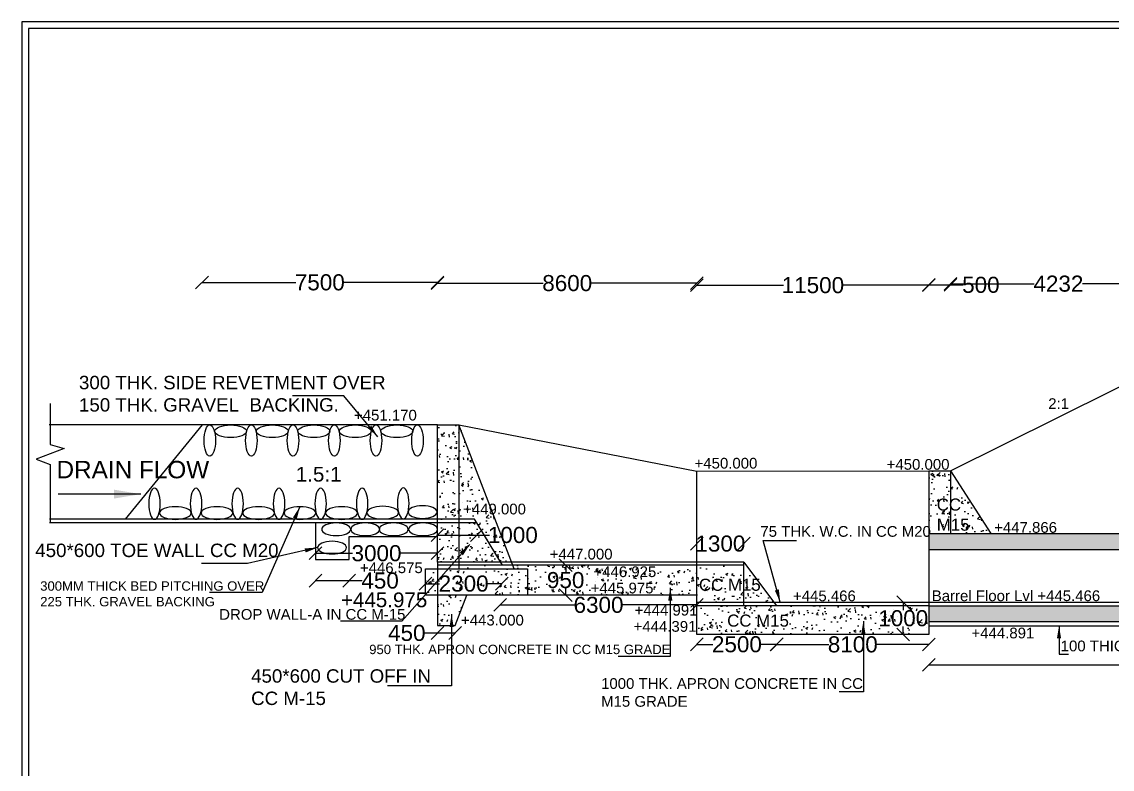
# Model space of a CAD drawing. Header units: millimetres. Extents: x 5124 to 6568637, y 2311 to 91879094.
# Drawn here: x 3695814 to 3703956, y 45950867 to 45956445 of the extents above; entities that cross this region are included whole.
import ezdxf

# ---------------------------------------------------------------- set-up
doc = ezdxf.new("R2010")
doc.units = ezdxf.units.MM
doc.header["$MEASUREMENT"] = 0
for name, color, linetype in [('DIMENSION', 7, 'Continuous'), ('DRAWING', 7, 'Continuous'), ('TEXT', 7, 'Continuous')]:
    doc.layers.add(name, color=color, linetype=linetype)
doc.styles.get("Standard").update_dxf_attribs({"font": 'arial.ttf', "height": 120})
doc.dimstyles.get("Standard").update_dxf_attribs({"dimtxt": 200, "dimasz": 110, "dimexe": 0.18, "dimexo": 0.0625, "dimgap": 0.09, "dimtad": 0, "dimtih": 1, "dimtoh": 1, "dimdec": 0, "dimzin": 0, "dimdsep": 46, "dimtxsty": 'Standard', "dimblk": 'OBLIQUE', "dimcen": 0.09, "dimse1": 1, "dimse2": 1, "dimadec": 0, "dimazin": 0, "dimtfac": 1, "dimtdec": 0, "dimtofl": 0, "dimtmove": 0, "dimatfit": 3, "dimfxl": 1, "dimtolj": 1, "dimtzin": 0, "dimarcsym": 0})
pattern_1 = [(50, (0, 0), (179.31504565, -15.68803375), [18.75, -206.25]), (355, (0, 0), (-34.6878334, 188.0480334), [15, -165]), (100.4514, (14.94, -1.3), (144.6273454, 172.3598855), [15.9350475, -175.285528]), (46.1842, (0, 50), (266.8102622, -41.3797536), [28.125, -309.375]), (96.6356, (22.23, 46.55), (233.6656764, 243.5294677), [23.902572, -262.92825]), (351.1842, (0, 50), (233.6654863, 243.5296502), [22.5, -247.5]), (21, (25, 37.5), (149.22676303, -100.65472267), [18.75, -206.25]), (326, (25, 37.5), (60.828833, 181.28751126), [15, -165]), (71.4514, (37.44, 29.11), (210.05565715, 80.6326242), [15.9350475, -175.285528]), (37.5, (0, 0), (3.03996383, 83.22346346), [0, -163, 0, -167.5, 0, -165.625]), (7.5, (0, 0), (65.76738436, 98.60292797), [0, -95.5, 0, -159.25, 0, -63.125]), (327.5, (-55.75, 0), (133.45560904, -5.63871793), [0, -62.5, 0, -195, 0, -258.75]), (317.5, (-80.75, 0), (145.79654234, 25.02624558), [0, -81.25, 0, -129.5, 0, -183.75])]

# ---------------------------------------------------------------- blocks, each defined once
blk = doc.blocks.new('_Oblique')
at = {"color": 0, "linetype": 'ByBlock', "lineweight": -2}
blk.add_line((-0.5, -0.5), (0.5, 0.5), dxfattribs=at)
blk = doc.blocks.new('*D71')
at = {"layer": 'Defpoints', "color": 0, "linetype": 'Continuous', "transparency": 16777216}
for p in [(3698918.5, 45954499.6), (3697159.2, 45953435.9), (3698918.5, 45953435.9)]:
    blk.add_point(p, dxfattribs=at)
at = {"layer": 'DIMENSION', "color": 0, "linetype": 'Continuous', "lineweight": -2, "transparency": 16777216}
for p, q in [((3697159.2, 45954499.6), (3697860.3, 45954499.6)), ((3698918.5, 45954499.6), (3698217.4, 45954499.6))]:
    blk.add_line(p, q, dxfattribs=at)
at = {"layer": 'DIMENSION', "color": 0, "linetype": 'Continuous', "lineweight": -2, "transparency": 16777216, "xscale": 95, "yscale": 95, "zscale": 95, "rotation": 180}
blk.add_blockref('_Oblique', (3697159.2, 45954499.6), dxfattribs=at)
at = {"layer": 'DIMENSION', "color": 0, "linetype": 'Continuous', "lineweight": -2, "transparency": 16777216, "xscale": 95, "yscale": 95, "zscale": 95}
blk.add_blockref('_Oblique', (3698918.5, 45954499.6), dxfattribs=at)
at = {"layer": 'DIMENSION', "color": 0, "linetype": 'Continuous', "transparency": 16777216, "insert": (3698038.9, 45954499.6), "char_height": 120, "attachment_point": 5}
blk.add_mtext('\\A1;7500', dxfattribs=at)
blk = doc.blocks.new('*D72')
at = {"layer": 'Defpoints', "color": 0, "linetype": 'Continuous', "transparency": 16777216}
for p in [(3700854.9, 45954493.9), (3698918.5, 45953466.7), (3700854.9, 45953090.9)]:
    blk.add_point(p, dxfattribs=at)
at = {"layer": 'DIMENSION', "color": 0, "linetype": 'Continuous', "lineweight": -2, "transparency": 16777216}
for p, q in [((3698918.5, 45954493.9), (3699707.5, 45954493.9)), ((3700854.9, 45954493.9), (3700065.8, 45954493.9))]:
    blk.add_line(p, q, dxfattribs=at)
at = {"layer": 'DIMENSION', "color": 0, "linetype": 'Continuous', "lineweight": -2, "transparency": 16777216, "xscale": 95, "yscale": 95, "zscale": 95, "rotation": 180}
blk.add_blockref('_Oblique', (3698918.5, 45954493.9), dxfattribs=at)
at = {"layer": 'DIMENSION', "color": 0, "linetype": 'Continuous', "lineweight": -2, "transparency": 16777216, "xscale": 95, "yscale": 95, "zscale": 95}
blk.add_blockref('_Oblique', (3700854.9, 45954493.9), dxfattribs=at)
at = {"layer": 'DIMENSION', "color": 0, "linetype": 'Continuous', "transparency": 16777216, "insert": (3699886.7, 45954493.9), "char_height": 120, "attachment_point": 5}
blk.add_mtext('\\A1;8600', dxfattribs=at)
blk = doc.blocks.new('*D73')
at = {"layer": 'Defpoints', "color": 0, "linetype": 'Continuous', "transparency": 16777216}
for p in [(3702587.8, 45954478.7), (3700854.9, 45953090.9), (3702587.8, 45953090.9)]:
    blk.add_point(p, dxfattribs=at)
at = {"layer": 'DIMENSION', "color": 0, "linetype": 'Continuous', "lineweight": -2, "transparency": 16777216}
for p, q in [((3700854.9, 45954478.7), (3701501.3, 45954478.7)), ((3702587.8, 45954478.7), (3701941.4, 45954478.7))]:
    blk.add_line(p, q, dxfattribs=at)
at = {"layer": 'DIMENSION', "color": 0, "linetype": 'Continuous', "lineweight": -2, "transparency": 16777216, "xscale": 95, "yscale": 95, "zscale": 95, "rotation": 180}
blk.add_blockref('_Oblique', (3700854.9, 45954478.7), dxfattribs=at)
at = {"layer": 'DIMENSION', "color": 0, "linetype": 'Continuous', "lineweight": -2, "transparency": 16777216, "xscale": 95, "yscale": 95, "zscale": 95}
blk.add_blockref('_Oblique', (3702587.8, 45954478.7), dxfattribs=at)
at = {"layer": 'DIMENSION', "color": 0, "linetype": 'Continuous', "transparency": 16777216, "insert": (3701721.3, 45954478.7), "char_height": 120, "attachment_point": 5}
blk.add_mtext('\\A1;11500', dxfattribs=at)
blk = doc.blocks.new('*D74')
at = {"layer": 'Defpoints', "color": 0, "linetype": 'Continuous', "transparency": 16777216}
for p in [(3702748.3, 45954481.1), (3702587.8, 45953094.4), (3702748.3, 45953094.4)]:
    blk.add_point(p, dxfattribs=at)
at = {"layer": 'DIMENSION', "color": 0, "linetype": 'Continuous', "lineweight": -2, "transparency": 16777216}
for p, q in [((3702587.8, 45954481.1), (3702748.3, 45954481.1)), ((3702748.3, 45954481.1), (3702843.3, 45954481.1))]:
    blk.add_line(p, q, dxfattribs=at)
at = {"layer": 'DIMENSION', "color": 0, "linetype": 'Continuous', "lineweight": -2, "transparency": 16777216, "xscale": 95, "yscale": 95, "zscale": 95, "rotation": 180}
blk.add_blockref('_Oblique', (3702587.8, 45954481.1), dxfattribs=at)
at = {"layer": 'DIMENSION', "color": 0, "linetype": 'Continuous', "lineweight": -2, "transparency": 16777216, "xscale": 95, "yscale": 95, "zscale": 95}
blk.add_blockref('_Oblique', (3702748.3, 45954481.1), dxfattribs=at)
at = {"layer": 'DIMENSION', "color": 0, "linetype": 'Continuous', "transparency": 16777216, "insert": (3702975.7, 45954481.1), "char_height": 120, "attachment_point": 5}
blk.add_mtext('\\A1;500', dxfattribs=at)
blk = doc.blocks.new('*D75')
at = {"layer": 'Defpoints', "color": 0, "linetype": 'Continuous', "transparency": 16777216}
for p in [(3704361.1, 45954489.8), (3704361.1, 45953894.7), (3702748.3, 45953094.4)]:
    blk.add_point(p, dxfattribs=at)
at = {"layer": 'DIMENSION', "color": 0, "linetype": 'Continuous', "lineweight": -2, "transparency": 16777216}
for p, q in [((3702748.3, 45954489.8), (3703373.6, 45954489.8)), ((3704361.1, 45954489.8), (3703735.7, 45954489.8))]:
    blk.add_line(p, q, dxfattribs=at)
at = {"layer": 'DIMENSION', "color": 0, "linetype": 'Continuous', "lineweight": -2, "transparency": 16777216, "xscale": 95, "yscale": 95, "zscale": 95, "rotation": 180}
blk.add_blockref('_Oblique', (3702748.3, 45954489.8), dxfattribs=at)
at = {"layer": 'DIMENSION', "color": 0, "linetype": 'Continuous', "lineweight": -2, "transparency": 16777216, "xscale": 95, "yscale": 95, "zscale": 95}
blk.add_blockref('_Oblique', (3704361.1, 45954489.8), dxfattribs=at)
at = {"layer": 'DIMENSION', "color": 0, "linetype": 'Continuous', "transparency": 16777216, "insert": (3703554.7, 45954489.8), "char_height": 120, "attachment_point": 5}
blk.add_mtext('\\A1;4232', dxfattribs=at)
blk = doc.blocks.new('*D89')
at = {"layer": 'Defpoints', "color": 0, "linetype": 'Continuous', "transparency": 16777216}
for p in [(3698006.6, 45952478), (3698918.5, 45952478), (3698918.5, 45952478)]:
    blk.add_point(p, dxfattribs=at)
at = {"layer": 'DIMENSION', "color": 0, "linetype": 'Continuous', "lineweight": -2, "transparency": 16777216}
for p, q in [((3698006.6, 45952478), (3698283.5, 45952478)), ((3698918.5, 45952478), (3698641.6, 45952478))]:
    blk.add_line(p, q, dxfattribs=at)
at = {"layer": 'DIMENSION', "color": 0, "linetype": 'Continuous', "lineweight": -2, "transparency": 16777216, "xscale": 95, "yscale": 95, "zscale": 95, "rotation": 180}
blk.add_blockref('_Oblique', (3698006.6, 45952478), dxfattribs=at)
at = {"layer": 'DIMENSION', "color": 0, "linetype": 'Continuous', "lineweight": -2, "transparency": 16777216, "xscale": 95, "yscale": 95, "zscale": 95}
blk.add_blockref('_Oblique', (3698918.5, 45952478), dxfattribs=at)
at = {"layer": 'DIMENSION', "color": 0, "linetype": 'Continuous', "transparency": 16777216, "insert": (3698462.5, 45952478), "char_height": 120, "attachment_point": 5}
blk.add_mtext('\\A1;3000', dxfattribs=at)
blk = doc.blocks.new('*D90')
at = {"layer": 'Defpoints', "color": 0, "linetype": 'Continuous', "transparency": 16777216}
for p in [(3699212.1, 45952705.5), (3698918.5, 45952603.4), (3699212.1, 45952613.8)]:
    blk.add_point(p, dxfattribs=at)
at = {"layer": 'DIMENSION', "color": 0, "linetype": 'Continuous', "lineweight": -2, "transparency": 16777216}
for p, q in [((3698918.5, 45952613.8), (3699212.1, 45952613.8)), ((3699212.1, 45952613.8), (3699307.1, 45952613.8))]:
    blk.add_line(p, q, dxfattribs=at)
at = {"layer": 'DIMENSION', "color": 0, "linetype": 'Continuous', "lineweight": -2, "transparency": 16777216, "xscale": 95, "yscale": 95, "zscale": 95, "rotation": 180}
blk.add_blockref('_Oblique', (3698918.5, 45952613.8), dxfattribs=at)
at = {"layer": 'DIMENSION', "color": 0, "linetype": 'Continuous', "lineweight": -2, "transparency": 16777216, "xscale": 95, "yscale": 95, "zscale": 95}
blk.add_blockref('_Oblique', (3699212.1, 45952613.8), dxfattribs=at)
at = {"layer": 'DIMENSION', "color": 0, "linetype": 'Continuous', "transparency": 16777216, "insert": (3699480.5, 45952613.8), "char_height": 120, "attachment_point": 5}
blk.add_mtext('\\A1;1000', dxfattribs=at)
blk = doc.blocks.new('*D91')
at = {"layer": 'Defpoints', "color": 0, "linetype": 'Continuous', "transparency": 16777216}
for p in [(3698006.6, 45952431.5), (3698259.2, 45952431.5), (3698259.2, 45952273.8)]:
    blk.add_point(p, dxfattribs=at)
at = {"layer": 'DIMENSION', "color": 0, "linetype": 'Continuous', "lineweight": -2, "transparency": 16777216}
for p, q in [((3698006.6, 45952273.8), (3698259.2, 45952273.8)), ((3698259.2, 45952273.8), (3698354.2, 45952273.8))]:
    blk.add_line(p, q, dxfattribs=at)
at = {"layer": 'DIMENSION', "color": 0, "linetype": 'Continuous', "lineweight": -2, "transparency": 16777216, "xscale": 95, "yscale": 95, "zscale": 95, "rotation": 180}
blk.add_blockref('_Oblique', (3698006.6, 45952273.8), dxfattribs=at)
at = {"layer": 'DIMENSION', "color": 0, "linetype": 'Continuous', "lineweight": -2, "transparency": 16777216, "xscale": 95, "yscale": 95, "zscale": 95}
blk.add_blockref('_Oblique', (3698259.2, 45952273.8), dxfattribs=at)
at = {"layer": 'DIMENSION', "color": 0, "linetype": 'Continuous', "transparency": 16777216, "insert": (3698489, 45952273.8), "char_height": 120, "attachment_point": 5}
blk.add_mtext('\\A1;450', dxfattribs=at)
blk = doc.blocks.new('*D92')
at = {"layer": 'Defpoints', "color": 0, "linetype": 'Continuous', "transparency": 16777216}
for p in [(3698918.5, 45951940.1), (3699050.3, 45951940.1), (3698918.5, 45951883)]:
    blk.add_point(p, dxfattribs=at)
at = {"layer": 'DIMENSION', "color": 0, "linetype": 'Continuous', "lineweight": -2, "transparency": 16777216}
for p, q in [((3698918.5, 45951883), (3698823.5, 45951883)), ((3699050.3, 45951883), (3698918.5, 45951883))]:
    blk.add_line(p, q, dxfattribs=at)
at = {"layer": 'DIMENSION', "color": 0, "linetype": 'Continuous', "lineweight": -2, "transparency": 16777216, "xscale": 95, "yscale": 95, "zscale": 95, "rotation": 180}
blk.add_blockref('_Oblique', (3698918.5, 45951883), dxfattribs=at)
at = {"layer": 'DIMENSION', "color": 0, "linetype": 'Continuous', "lineweight": -2, "transparency": 16777216, "xscale": 95, "yscale": 95, "zscale": 95}
blk.add_blockref('_Oblique', (3699050.3, 45951883), dxfattribs=at)
at = {"layer": 'DIMENSION', "color": 0, "linetype": 'Continuous', "transparency": 16777216, "insert": (3698688.6, 45951883), "char_height": 120, "attachment_point": 5}
blk.add_mtext('\\A1;450', dxfattribs=at)
blk = doc.blocks.new('*D93')
at = {"layer": 'Defpoints', "color": 0, "linetype": 'Continuous', "transparency": 16777216}
for p in [(3699386, 45952166), (3700854.9, 45952092.5), (3700854.9, 45952086)]:
    blk.add_point(p, dxfattribs=at)
at = {"layer": 'DIMENSION', "color": 0, "linetype": 'Continuous', "lineweight": -2, "transparency": 16777216}
for p, q in [((3699386, 45952092.5), (3699941.1, 45952092.5)), ((3700854.9, 45952092.5), (3700299.8, 45952092.5))]:
    blk.add_line(p, q, dxfattribs=at)
at = {"layer": 'DIMENSION', "color": 0, "linetype": 'Continuous', "lineweight": -2, "transparency": 16777216, "xscale": 95, "yscale": 95, "zscale": 95, "rotation": 180}
blk.add_blockref('_Oblique', (3699386, 45952092.5), dxfattribs=at)
at = {"layer": 'DIMENSION', "color": 0, "linetype": 'Continuous', "lineweight": -2, "transparency": 16777216, "xscale": 95, "yscale": 95, "zscale": 95}
blk.add_blockref('_Oblique', (3700854.9, 45952092.5), dxfattribs=at)
at = {"layer": 'DIMENSION', "color": 0, "linetype": 'Continuous', "transparency": 16777216, "insert": (3700120.4, 45952092.5), "char_height": 120, "attachment_point": 5}
blk.add_mtext('\\A1;6300', dxfattribs=at)
blk = doc.blocks.new('*D94')
at = {"layer": 'Defpoints', "color": 0, "linetype": 'Continuous', "transparency": 16777216}
for p in [(3699875, 45952388.5), (3699875, 45952166), (3699875, 45952166)]:
    blk.add_point(p, dxfattribs=at)
at = {"layer": 'DIMENSION', "color": 0, "linetype": 'Continuous', "lineweight": -2, "transparency": 16777216}
for p, q in [((3699875, 45952388.5), (3699875, 45952338.6)), ((3699875, 45952166), (3699875, 45952215.9))]:
    blk.add_line(p, q, dxfattribs=at)
at = {"layer": 'DIMENSION', "color": 0, "linetype": 'Continuous', "lineweight": -2, "transparency": 16777216, "xscale": 95, "yscale": 95, "zscale": 95}
for p, rotation in [((3699875, 45952388.5), 90), ((3699875, 45952166), 270)]:
    blk.add_blockref('_Oblique', p, dxfattribs=dict(at, rotation=rotation))
at = {"layer": 'DIMENSION', "color": 0, "linetype": 'Continuous', "transparency": 16777216, "insert": (3699875, 45952277.2), "char_height": 120, "attachment_point": 5}
blk.add_mtext('\\A1;950', dxfattribs=at)
blk = doc.blocks.new('*D95')
at = {"layer": 'Defpoints', "color": 0, "linetype": 'Continuous', "transparency": 16777216}
for p in [(3698828, 45952221), (3699398.1, 45952251.2), (3699398.1, 45952225.8)]:
    blk.add_point(p, dxfattribs=at)
at = {"layer": 'DIMENSION', "color": 0, "linetype": 'Continuous', "lineweight": -2, "transparency": 16777216}
for p, q in [((3698828, 45952251.2), (3698933, 45952251.2)), ((3699398.1, 45952251.2), (3699293.1, 45952251.2))]:
    blk.add_line(p, q, dxfattribs=at)
at = {"layer": 'DIMENSION', "color": 0, "linetype": 'Continuous', "lineweight": -2, "transparency": 16777216, "xscale": 95, "yscale": 95, "zscale": 95, "rotation": 180}
blk.add_blockref('_Oblique', (3698828, 45952251.2), dxfattribs=at)
at = {"layer": 'DIMENSION', "color": 0, "linetype": 'Continuous', "lineweight": -2, "transparency": 16777216, "xscale": 95, "yscale": 95, "zscale": 95}
blk.add_blockref('_Oblique', (3699398.1, 45952251.2), dxfattribs=at)
at = {"layer": 'DIMENSION', "color": 0, "linetype": 'Continuous', "transparency": 16777216, "insert": (3699113, 45952251.2), "char_height": 120, "attachment_point": 5}
blk.add_mtext('\\A1;2300', dxfattribs=at)
blk = doc.blocks.new('*D96')
at = {"layer": 'Defpoints', "color": 0, "linetype": 'Continuous', "transparency": 16777216}
for p in [(3700854.9, 45951872.3), (3701452.7, 45951872.3), (3701452.7, 45951798.3)]:
    blk.add_point(p, dxfattribs=at)
at = {"layer": 'DIMENSION', "color": 0, "linetype": 'Continuous', "lineweight": -2, "transparency": 16777216}
for p, q in [((3700854.9, 45951798.3), (3700973.7, 45951798.3)), ((3701452.7, 45951798.3), (3701333.9, 45951798.3))]:
    blk.add_line(p, q, dxfattribs=at)
at = {"layer": 'DIMENSION', "color": 0, "linetype": 'Continuous', "lineweight": -2, "transparency": 16777216, "xscale": 95, "yscale": 95, "zscale": 95, "rotation": 180}
blk.add_blockref('_Oblique', (3700854.9, 45951798.3), dxfattribs=at)
at = {"layer": 'DIMENSION', "color": 0, "linetype": 'Continuous', "lineweight": -2, "transparency": 16777216, "xscale": 95, "yscale": 95, "zscale": 95}
blk.add_blockref('_Oblique', (3701452.7, 45951798.3), dxfattribs=at)
at = {"layer": 'DIMENSION', "color": 0, "linetype": 'Continuous', "transparency": 16777216, "insert": (3701153.8, 45951798.3), "char_height": 120, "attachment_point": 5}
blk.add_mtext('\\A1;2500', dxfattribs=at)
blk = doc.blocks.new('*D97')
at = {"layer": 'Defpoints', "color": 0, "linetype": 'Continuous', "transparency": 16777216}
for p in [(3701450.2, 45952086), (3702587.8, 45951872.3), (3702587.8, 45951797.5)]:
    blk.add_point(p, dxfattribs=at)
at = {"layer": 'DIMENSION', "color": 0, "linetype": 'Continuous', "lineweight": -2, "transparency": 16777216}
for p, q in [((3701450.2, 45951797.5), (3701839.8, 45951797.5)), ((3702587.8, 45951797.5), (3702198.1, 45951797.5))]:
    blk.add_line(p, q, dxfattribs=at)
at = {"layer": 'DIMENSION', "color": 0, "linetype": 'Continuous', "lineweight": -2, "transparency": 16777216, "xscale": 95, "yscale": 95, "zscale": 95, "rotation": 180}
blk.add_blockref('_Oblique', (3701450.2, 45951797.5), dxfattribs=at)
at = {"layer": 'DIMENSION', "color": 0, "linetype": 'Continuous', "lineweight": -2, "transparency": 16777216, "xscale": 95, "yscale": 95, "zscale": 95}
blk.add_blockref('_Oblique', (3702587.8, 45951797.5), dxfattribs=at)
at = {"layer": 'DIMENSION', "color": 0, "linetype": 'Continuous', "transparency": 16777216, "insert": (3702019, 45951797.5), "char_height": 120, "attachment_point": 5}
blk.add_mtext('\\A1;8100', dxfattribs=at)
blk = doc.blocks.new('*D98')
at = {"layer": 'Defpoints', "color": 0, "linetype": 'Continuous', "transparency": 16777216}
for p in [(3702395.9, 45952112.7), (3702508.6, 45952112.7), (3702508.6, 45951872.3)]:
    blk.add_point(p, dxfattribs=at)
at = {"layer": 'DIMENSION', "color": 0, "linetype": 'Continuous', "lineweight": -2, "transparency": 16777216}
for p, q in [((3702395.9, 45952112.7), (3702395.9, 45952053.8)), ((3702395.9, 45951872.3), (3702395.9, 45951931.1))]:
    blk.add_line(p, q, dxfattribs=at)
at = {"layer": 'DIMENSION', "color": 0, "linetype": 'Continuous', "lineweight": -2, "transparency": 16777216, "xscale": 95, "yscale": 95, "zscale": 95}
for p, rotation in [((3702395.9, 45952112.7), 90), ((3702395.9, 45951872.3), 270)]:
    blk.add_blockref('_Oblique', p, dxfattribs=dict(at, rotation=rotation))
at = {"layer": 'DIMENSION', "color": 0, "linetype": 'Continuous', "transparency": 16777216, "insert": (3702395.9, 45951992.5), "char_height": 120, "attachment_point": 5}
blk.add_mtext('\\A1;1000', dxfattribs=at)
blk = doc.blocks.new('*D99')
at = {"layer": 'Defpoints', "color": 0, "linetype": 'Continuous', "transparency": 16777216}
for p in [(3701205.8, 45952549.8), (3700854.9, 45952412.1), (3701205.8, 45952412.1)]:
    blk.add_point(p, dxfattribs=at)
at = {"layer": 'DIMENSION', "color": 0, "linetype": 'Continuous', "lineweight": -2, "transparency": 16777216}
for p, q in [((3700854.9, 45952549.8), (3700856.9, 45952549.8)), ((3701205.8, 45952549.8), (3701203.8, 45952549.8))]:
    blk.add_line(p, q, dxfattribs=at)
at = {"layer": 'DIMENSION', "color": 0, "linetype": 'Continuous', "lineweight": -2, "transparency": 16777216, "xscale": 95, "yscale": 95, "zscale": 95, "rotation": 180}
blk.add_blockref('_Oblique', (3700854.9, 45952549.8), dxfattribs=at)
at = {"layer": 'DIMENSION', "color": 0, "linetype": 'Continuous', "lineweight": -2, "transparency": 16777216, "xscale": 95, "yscale": 95, "zscale": 95}
blk.add_blockref('_Oblique', (3701205.8, 45952549.8), dxfattribs=at)
at = {"layer": 'DIMENSION', "color": 0, "linetype": 'Continuous', "transparency": 16777216, "insert": (3701030.4, 45952549.8), "char_height": 120, "attachment_point": 5}
blk.add_mtext('\\A1;1300', dxfattribs=at)
blk = doc.blocks.new('*D107')
at = {"layer": 'Defpoints', "color": 0, "linetype": 'Continuous', "transparency": 16777216}
for p in [(3719337.5, 45951937.6), (3702587.8, 45951872.3), (3719337.5, 45951646.1)]:
    blk.add_point(p, dxfattribs=at)
at = {"layer": 'DIMENSION', "color": 0, "linetype": 'Continuous', "lineweight": -2, "transparency": 16777216}
for p, q in [((3702587.8, 45951646.1), (3710736.9, 45951646.1)), ((3719337.5, 45951646.1), (3711188.3, 45951646.1))]:
    blk.add_line(p, q, dxfattribs=at)
at = {"layer": 'DIMENSION', "color": 0, "linetype": 'Continuous', "lineweight": -2, "transparency": 16777216, "xscale": 95, "yscale": 95, "zscale": 95, "rotation": 180}
blk.add_blockref('_Oblique', (3702587.8, 45951646.1), dxfattribs=at)
at = {"layer": 'DIMENSION', "color": 0, "linetype": 'Continuous', "lineweight": -2, "transparency": 16777216, "xscale": 95, "yscale": 95, "zscale": 95}
blk.add_blockref('_Oblique', (3719337.5, 45951646.1), dxfattribs=at)
at = {"layer": 'DIMENSION', "color": 0, "linetype": 'Continuous', "transparency": 16777216, "insert": (3710962.6, 45951646.1), "char_height": 120, "attachment_point": 5}
blk.add_mtext('\\A1;54500', dxfattribs=at)

msp = doc.modelspace()

# ---------------------------------------------------------------- hatches: boundary and pattern name
at = {"layer": 'DRAWING', "linetype": 'Continuous'}
h = msp.add_hatch(dxfattribs=at)
h.set_pattern_fill('AR-CONC', color=256, scale=25, style=0)
h.set_pattern_definition(pattern_1)
h.paths.add_polyline_path([(3699077.2, 45952705.5), (3698918.5, 45952705.5), (3698918.5, 45952412.1), (3699077.2, 45952412.1)])
h.paths.add_polyline_path([(3699212.1, 45952705.5), (3699077.2, 45952705.5), (3699077.2, 45952412.1), (3699388.7, 45952412.1)])
h.paths.add_polyline_path([(3699077.2, 45953435.9), (3698918.5, 45953435.9), (3698918.5, 45952731.4), (3699077.2, 45952731.4)])
h.paths.add_polyline_path([(3699077.2, 45953435.9), (3699077.2, 45952731.4), (3699195, 45952731.4), (3699212.1, 45952705.5), (3699388.7, 45952412.1), (3699470.4, 45952412.1)])
h.paths.add_polyline_path([(3699590.9, 45952360.9), (3698918.5, 45952360.9), (3698918.5, 45952166), (3699590.9, 45952166)])
h.paths.add_polyline_path([(3700854.9, 45952388.5), (3699479.4, 45952388.5), (3699490, 45952360.9), (3699590.9, 45952360.9), (3699590.9, 45952166), (3700854.9, 45952166)])
h.paths.add_polyline_path([(3699479.4, 45952388.5), (3699077.2, 45952388.5), (3699077.2, 45952360.9), (3699490, 45952360.9)])
h.paths.add_polyline_path([(3699077.2, 45952388.5), (3698918.5, 45952388.5), (3698918.5, 45952360.9), (3699077.2, 45952360.9)])
h.paths.add_polyline_path([(3699136, 45952166), (3698918.5, 45952166), (3698918.5, 45951940.1), (3699050.3, 45951940.1)])
h.paths.add_polyline_path([(3698918.5, 45952360.9), (3698828, 45952360.9), (3698828, 45952166), (3698918.5, 45952166)])
h.paths.add_polyline_path([(3701205.8, 45952388.5), (3700854.9, 45952388.5), (3700854.9, 45952112.7), (3701205.8, 45952112.7)])
h.paths.add_polyline_path([(3701205.8, 45952412.1), (3701205.8, 45952112.7), (3701430.1, 45952112.7)])
h = msp.add_hatch(dxfattribs=at)
h.set_pattern_fill('AR-CONC', color=256, scale=25, style=0)
h.set_pattern_definition(pattern_1)
h.paths.add_polyline_path([(3702748.3, 45953094.4), (3702587.8, 45953094.4), (3702587.8, 45952625), (3702748.3, 45952625)])
h.paths.add_polyline_path([(3702623.7, 45952909.1), (3702898.9, 45952909.1), (3702898.9, 45952620.6), (3702623.7, 45952620.6)], flags=9)
h = msp.add_hatch(dxfattribs=at)
h.set_pattern_fill('AR-CONC', color=256, scale=25, style=0)
h.set_pattern_definition(pattern_1)
h.paths.add_polyline_path([(3702748.3, 45952625), (3703049.3, 45952625), (3702748.3, 45953094.4)])
h.paths.add_polyline_path([(3702623.7, 45952909.1), (3702898.9, 45952909.1), (3702898.9, 45952620.6), (3702623.7, 45952620.6)], flags=9)
h = msp.add_hatch(dxfattribs=at)
h.set_pattern_fill('AR-CONC', color=256, scale=25, style=0)
h.set_pattern_definition(pattern_1)
h.paths.add_polyline_path([(3702587.8, 45952625), (3702587.8, 45952506.6), (3707995.4, 45952506.6), (3707995.4, 45952567.1, -0.414214), (3707992.5, 45952570, -1), (3707998.3, 45952570), (3708041.4, 45952570), (3708041.4, 45952625)])
h.paths.add_polyline_path([(3708041.4, 45951968), (3708041.4, 45951998.1), (3707998.3, 45951998.1, -1), (3707992.5, 45951998.1, -0.414214), (3707995.4, 45952000.9), (3707995.4, 45952086), (3702587.8, 45952086), (3702587.8, 45951968)])
h = msp.add_hatch(dxfattribs=at)
h.set_pattern_fill('AR-CONC', color=256, scale=25, style=0)
h.set_pattern_definition(pattern_1)
h.paths.add_polyline_path([(3702587.8, 45952086), (3700854.9, 45952086), (3700854.9, 45951872.3), (3702587.8, 45951872.3)])

# ---------------------------------------------------------------- linework, layer by layer
for p, q in [((3701205.8, 45952412.1), (3698918.5, 45952412.1)), ((3701205.8, 45952388.5), (3698918.5, 45952388.5)), ((3701205.8, 45952086), (3701205.8, 45952412.1))]:
    msp.add_line(p, q, dxfattribs=at)
for points in [[(3733388.5, 45956444.6), (3695813.5, 45956444.6), (3695813.5, 45930107.4), (3733388.5, 45930107.4)], [(3733338.2, 45956394.3), (3695863.8, 45956394.3), (3695863.8, 45930157.7), (3733338.2, 45930157.7)]]:
    msp.add_lwpolyline(points, close=True, dxfattribs=at)
for points in [[(3702748.3, 45953094.4), (3704361.1, 45953894.7), (3705880.4, 45953894.7), (3708406.4, 45952625)], [(3696025.7, 45953596.9), (3696025.7, 45953290.3), (3696129, 45953261.1), (3695920.7, 45953180), (3696026.5, 45953141.6), (3696026.5, 45952705.5)], [(3698918.5, 45953435.9), (3696019.1, 45953435.9)], [(3697159.2, 45953435.9), (3696584.7, 45952731.4)], [(3698918.5, 45952412.1), (3698918.5, 45953435.9), (3699077.2, 45953435.9), (3699077.2, 45952360.9)], [(3699490, 45952360.9), (3699077.2, 45953435.9)], [(3699077.2, 45953435.9), (3700854.9, 45953090.9), (3702587.8, 45953094.4), (3702748.3, 45953094.4), (3702748.3, 45952625)], [(3702587.8, 45951872.3), (3700854.9, 45951872.3), (3700854.9, 45953090.9)], [(3702587.8, 45953094.4), (3702587.8, 45951872.3)], [(3702748.3, 45953094.4), (3703049.3, 45952625)], [(3699212.1, 45952705.5), (3699195, 45952731.4), (3696021.1, 45952731.4)], [(3699402.9, 45952388.5), (3699212.1, 45952705.5), (3696021.1, 45952705.5)], [(3698006.6, 45952705.5), (3698006.6, 45952431.5), (3698259.2, 45952431.5), (3698259.2, 45952603.4), (3698918.5, 45952603.4)], [(3702587.8, 45952625), (3719337.5, 45952625)], [(3702587.8, 45952506.6), (3719337.5, 45952506.6)], [(3700854.9, 45952166), (3698828, 45952166), (3698828, 45952360.9), (3699590.9, 45952360.9), (3699590.9, 45952166)], [(3698918.5, 45952412.1), (3698918.5, 45951940.1), (3699050.3, 45951940.1), (3699136, 45952166)], [(3701205.8, 45952412.1), (3701450.2, 45952086)], [(3700854.9, 45952112.7), (3722873.2, 45952112.7)], [(3702587.8, 45952086), (3700854.9, 45952086)], [(3702587.8, 45952086), (3722873.2, 45952086)], [(3702587.8, 45951968), (3719337.5, 45951968)], [(3702587.8, 45951937.6), (3719337.5, 45951937.6)]]:
    msp.add_lwpolyline(points, dxfattribs=at)
for centre, major_axis, ratio in [((3697217.3, 45953319.4), (0, 116.4), 0.368513), ((3697373.3, 45953388.6), (-118.7, 0), 0.398156), ((3697527.8, 45953319.4), (0, 116.4), 0.368513), ((3697683.8, 45953388.6), (-118.7, 0), 0.398156), ((3697838.6, 45953319.4), (0, 116.4), 0.368513), ((3697994.6, 45953388.6), (-118.7, 0), 0.398156), ((3698147.6, 45953319.4), (0, 116.4), 0.368513), ((3698303.6, 45953388.6), (-118.7, 0), 0.398156), ((3698458.3, 45953319.4), (0, 116.4), 0.368513), ((3698614.3, 45953388.6), (-118.7, 0), 0.398156), ((3698767.9, 45953319.4), (0, 116.4), 0.368513)]:
    msp.add_ellipse(centre, major_axis=major_axis, ratio=ratio, dxfattribs=at)
at = {"layer": 'DRAWING', "linetype": 'Continuous', "extrusion": (0, 0, -1)}
for centre, major_axis, ratio in [((3696804.3, 45952847.8), (0, -116.4), 0.368513), ((3697114.8, 45952847.8), (0, -116.4), 0.368513), ((3697425.6, 45952847.8), (0, -116.4), 0.368513), ((3697734.6, 45952847.8), (0, -116.4), 0.368513), ((3698045.3, 45952847.8), (0, -116.4), 0.368513), ((3698354.9, 45952847.8), (0, -116.4), 0.368513), ((3698662.2, 45952850.4), (0, -116.4), 0.368513), ((3696960.3, 45952778.6), (-118.7, 0), 0.398156), ((3697270.8, 45952778.6), (-118.7, 0), 0.398156), ((3697581.6, 45952778.6), (-118.7, 0), 0.398156), ((3697890.6, 45952778.6), (-118.7, 0), 0.398156), ((3698201.3, 45952778.6), (-118.7, 0), 0.398156), ((3698508.6, 45952781.2), (-118.7, 0), 0.398156), ((3698806.3, 45952785.8), (-108.4, 0), 0.436046), ((3698161.5, 45952656.9), (-108.4, 0), 0.436046), ((3698378.2, 45952656.9), (-108.4, 0), 0.436046), ((3698590.7, 45952656.9), (-108.4, 0), 0.436046), ((3698810.1, 45952656.9), (-108.4, 0), 0.436046), ((3698130.7, 45952520.1), (-108.4, 0), 0.436046)]:
    msp.add_ellipse(centre, major_axis=major_axis, ratio=ratio, dxfattribs=at)

# ---------------------------------------------------------------- texts
at = {"layer": 'TEXT'}
msp.add_text('DRAIN FLOW', height=130, dxfattribs=at).set_placement((3696072.8, 45953037.8))
at = {"layer": 'TEXT', "linetype": 'Continuous', "attachment_point": 1}
for s, insert, char_height, width in [('300 THK. SIDE REVETMENT OVER 150 THK. GRAVEL  BACKING.', (3696240.5, 45953802.4), 100, 2328.752), ('2:1', (3703478.6, 45953634.9), 80, 465.575), ('+451.170', (3698294.3, 45953548.8), 80, 1734.151), ('+450.000', (3700837.5, 45953190.2), 80, 465.575), ('+450.000', (3702272.1, 45953181.6), 80, 465.575), ('1.5:1', (3697859.4, 45953123), 110, 314.668), ('+449.000', (3699109, 45952848.3), 80, 1734.151), ('CC \\PM15', (3702646.2, 45952886.6), 90, 240.45), ('75 THK. W.C. IN CC M20', (3701329.1, 45952681), 80, 1268.467), ('+447.866', (3703075, 45952710.9), 80, 465.575), ('450*600 TOE WALL CC M20', (3695914.1, 45952549.9), 100, 2024.717), ('+447.000', (3699755.8, 45952511.8), 80, 1734.151), ('+446.575', (3698338.6, 45952409.8), 80, 1734.151), ('+446.925', (3700082.3, 45952380.3), 80, 1734.151), ('300MM THICK BED PITCHING OVER\\P225 THK. GRAVEL BACKING', (3695950.9, 45952268.6), 70, 2413.731), ('+445.975', (3700061.7, 45952258.6), 80, 465.575), ('CC M15', (3700870.4, 45952288), 90, 639.34), ('+445.975', (3698196.6, 45952185.5), 110, 642.874), ('+445.466', (3701572.6, 45952200), 80, 465.575), ('Barrel Floor Lvl +445.466', (3702608.8, 45952200.9), 80, 1268.467), ('+444.991', (3700389.8, 45952093.2), 80, 465.575), ('DROP WALL-A IN CC M-15', (3697287.4, 45952062.1), 80, 1734.151), ('+443.000', (3699093.3, 45952019), 80, 1734.151), ('CC M15', (3701081, 45952020.6), 90, 639.34), ('+444.391', (3700382.1, 45951972.1), 80, 465.575), ('+444.891', (3702905.5, 45951922.9), 80, 465.575), ('950 THK. APRON CONCRETE IN CC M15 GRADE', (3698407.8, 45951795.4), 70, 2413.731), ('100 THICK IN CC M15', (3703571.6, 45951826.3), 80, 2413.731), ('450*600 CUT OFF IN\\PCC M-15', (3697526, 45951612.3), 100, 2024.717), ('1000 THK. APRON CONCRETE IN CC M15 GRADE', (3700139.6, 45951545.9), 80, 2115.794)]:
    msp.add_mtext(s, dxfattribs=dict(at, insert=insert, char_height=char_height, width=width))

# ---------------------------------------------------------------- dimensions: what is measured, and where the dimension line sits
at = {"layer": 'DIMENSION', "linetype": 'Continuous'}
for base, p1, p2, text, picture, middle in [((3698918.5, 45954499.6), (3697159.2, 45953435.9), (3698918.5, 45953435.9), '7500', '*D71', (3698038.9, 45954499.6)), ((3700854.9, 45954493.9), (3698918.5, 45953466.7), (3700854.9, 45953090.9), '8600', '*D72', (3699886.7, 45954493.9)), ((3702587.8, 45954478.7), (3700854.9, 45953090.9), (3702587.8, 45953090.9), '11500', '*D73', (3701721.3, 45954478.7)), ((3704361.1, 45954489.8), (3702748.3, 45953094.4), (3704361.1, 45953894.7), '4232', '*D75', (3703554.7, 45954489.8)), ((3699212.1, 45952613.8), (3698918.5, 45952603.4), (3699212.1, 45952705.5), '1000', '*D90', (3699480.5, 45952613.8)), ((3701205.8, 45952549.8), (3700854.9, 45952412.1), (3701205.8, 45952412.1), '1300', '*D99', (3701030.4, 45952549.8)), ((3698918.5, 45952478), (3698006.6, 45952478), (3698918.5, 45952478), '3000', '*D89', (3698462.5, 45952478)), ((3698259.2, 45952273.8), (3698006.6, 45952431.5), (3698259.2, 45952431.5), '450', '*D91', (3698489, 45952273.8)), ((3699398.1, 45952251.2), (3698828, 45952221), (3699398.1, 45952225.8), '2300', '*D95', (3699113, 45952251.2)), ((3700854.9, 45952092.5), (3699386, 45952166), (3700854.9, 45952086), '6300', '*D93', (3700120.4, 45952092.5)), ((3702587.8, 45951797.5), (3701450.2, 45952086), (3702587.8, 45951872.3), '8100', '*D97', (3702019, 45951797.5)), ((3698918.5, 45951883), (3699050.3, 45951940.1), (3698918.5, 45951940.1), '450', '*D92', (3698688.6, 45951883)), ((3719337.5, 45951646.1), (3702587.8, 45951872.3), (3719337.5, 45951937.6), '54500', '*D107', (3710962.6, 45951646.1)), ((3701452.7, 45951798.3), (3700854.9, 45951872.3), (3701452.7, 45951872.3), '2500', '*D96', (3701153.8, 45951798.3))]:
    dim = msp.add_linear_dim(base=base, p1=p1, p2=p2, text=text, dimstyle='Standard', override={"dimasz": 95, "dimarcsym": 1}, dxfattribs=at)
    dim.commit()
    dim.dimension.update_dxf_attribs({"geometry": picture, "text_midpoint": middle})
dim = msp.add_linear_dim(base=(3702748.3, 45954481.1), p1=(3702587.8, 45953094.4), p2=(3702748.3, 45953094.4), text='500', dimstyle='Standard', override={"dimasz": 95, "dimarcsym": 1}, dxfattribs=at)
dim.commit()
dim.dimension.update_dxf_attribs({"geometry": '*D74', "text_midpoint": (3702975.7, 45954481.1), "dimtype": 160})
for base, p1, p2, text, picture, middle in [((3699875, 45952166), (3699875, 45952388.5), (3699875, 45952166), '950', '*D94', (3699875, 45952277.2)), ((3702395.9, 45952112.7), (3702508.6, 45951872.3), (3702508.6, 45952112.7), '1000', '*D98', (3702395.9, 45951992.5))]:
    dim = msp.add_linear_dim(base=base, p1=p1, p2=p2, angle=90, text=text, dimstyle='Standard', override={"dimasz": 95, "dimarcsym": 1}, dxfattribs=at)
    dim.commit()
    dim.dimension.update_dxf_attribs({"geometry": picture, "text_midpoint": middle})

# ---------------------------------------------------------------- leaders
at = {"layer": 'DRAWING', "linetype": 'Continuous'}
for points, override in [([(3698471.9, 45953347.4), (3698217.7, 45953652.5), (3697835.3, 45953652.5)], {"dimasz": 95, "dimgap": 0.09, "dimtad": 0, "dimarcsym": 1}), ([(3696703.2, 45952919.6), (3696084.2, 45952919.6)], {"dimasz": 200, "dimgap": 0.09, "dimtad": 0, "dimarcsym": 1}), ([(3697890.6, 45952825.9), (3697608.1, 45952184.3), (3697216.3, 45952184.3)], {"dimasz": 95, "dimgap": 0.09, "dimtad": 0, "dimarcsym": 1}), ([(3698022.3, 45952520.1), (3697499, 45952401.8), (3697156.6, 45952401.8)], {"dimasz": 95, "dimgap": 0.09, "dimtad": 0, "dimarcsym": 1}), ([(3699159.2, 45952544), (3698651.9, 45951971.4), (3698194.6, 45951971.4)], {"dimasz": 95, "dimgap": 0.09, "dimtad": 0, "dimarcsym": 1}), ([(3701477.5, 45952112.7), (3701349.2, 45952572.4), (3701597.6, 45952572.4)], {"dimasz": 95, "dimgap": 0.09, "dimtad": 0, "dimarcsym": 1}), ([(3700656.2, 45952219.5), (3700656.2, 45951707.9), (3700267.6, 45951707.9)], {"dimasz": 95, "dimgap": 0.09, "dimtad": 0, "dimarcsym": 1}), ([(3699022.9, 45952022.5), (3699022.9, 45951488.5), (3698545.2, 45951488.5)], {"dimasz": 95, "dimgap": 0.09, "dimtad": 0, "dimarcsym": 1}), ([(3702098.1, 45951971.3), (3702098.1, 45951444.9), (3701916.4, 45951444.9)], {"dimasz": 95, "dimgap": 0.09, "dimtad": 0, "dimarcsym": 1}), ([(3703559.4, 45951937.6), (3703559.4, 45951724.5), (3703629.9, 45951724.5)], {"dimasz": 95, "dimgap": 0.09, "dimtad": 0, "dimarcsym": 1})]:
    msp.add_leader(points, dimstyle='Standard', override=override, dxfattribs=at)

doc.saveas('drawing.dxf')
